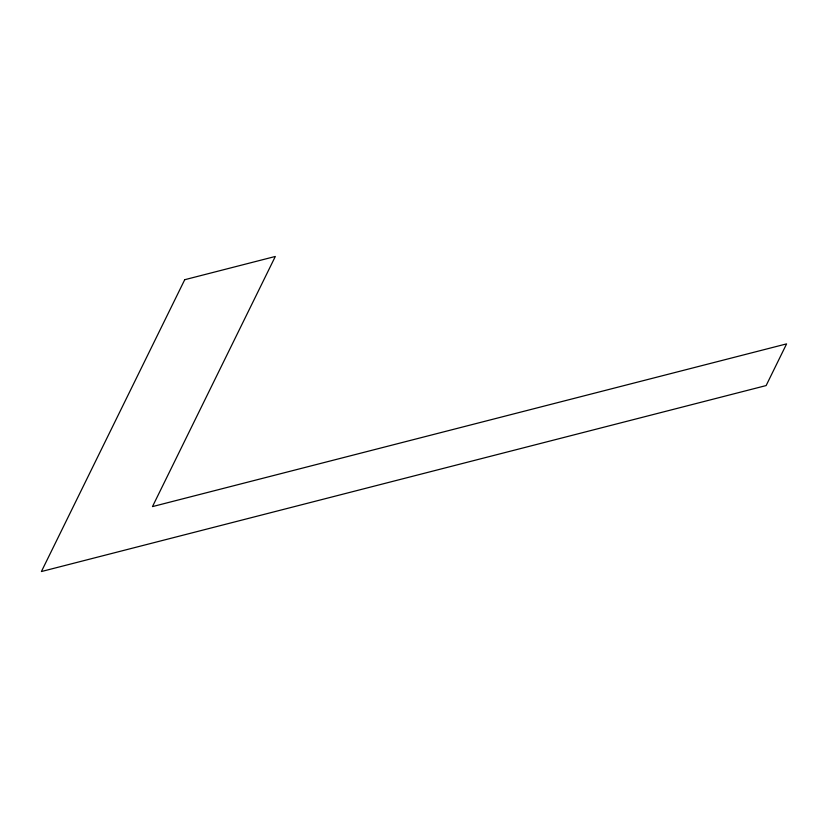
<?xml version="1.0" encoding="UTF-8"?>
<svg xmlns="http://www.w3.org/2000/svg" width="828" height="828" viewBox="0 0 828 828"><rect width="100%" height="100%" fill="white"/><g stroke="black" fill="none" stroke-linecap="round" stroke-linejoin="round"><path stroke-width="1.24" d="M184.727 279.709L41.4 571.537L766.128 385.569L786.6 343.879L152.466 506.601L275.32 256.463L184.727 279.709"/></g></svg>
